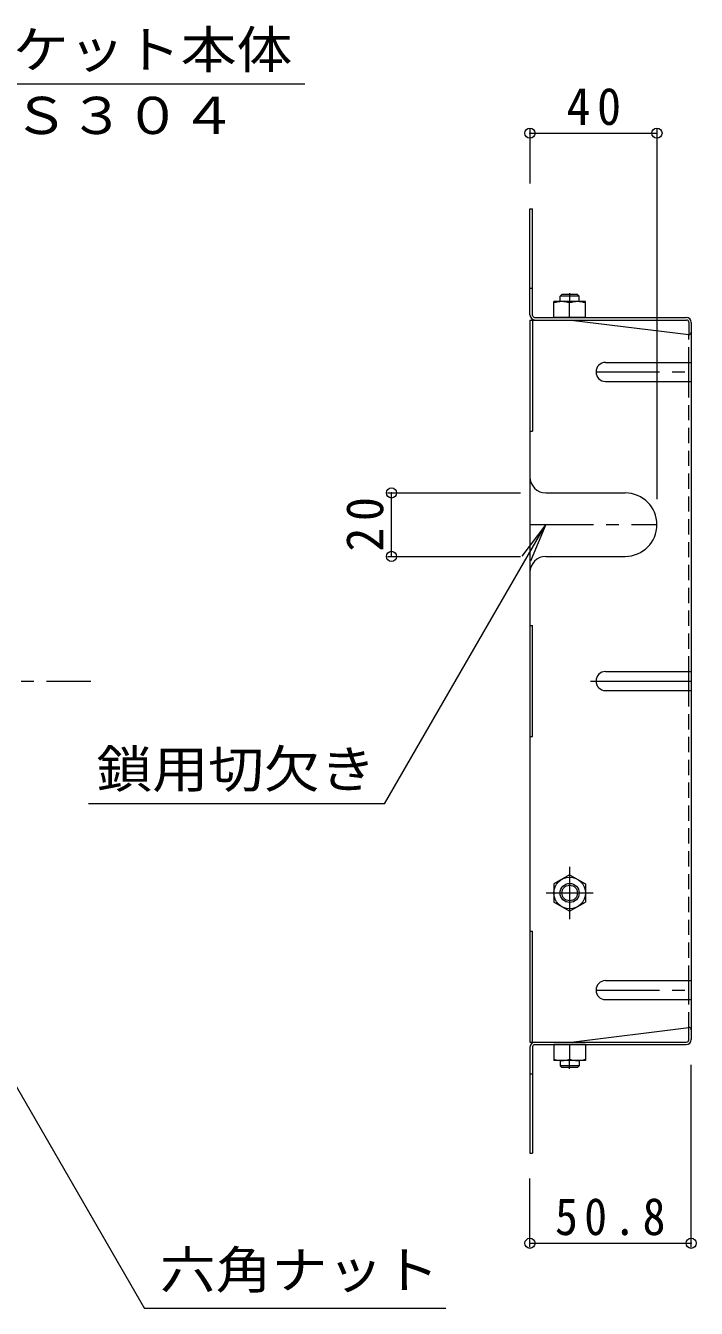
# Model space of a CAD drawing. Units: millimetres at full size, sheet at 1:4; details may follow other scales. Extents: x -1190 to 910, y -842 to 650.
# Drawn here: x 589 to 800.3, y 245.4 to 649.7 of the extents above; entities that cross this region are included whole.
import ezdxf
from ezdxf.enums import TextEntityAlignment as Align

# ---------------------------------------------------------------- set-up
doc = ezdxf.new("R2010")
doc.units = ezdxf.units.MM
doc.header["$LTSCALE"] = 4
doc.header["$PDMODE"] = 32
doc.header["$PDSIZE"] = 3.2
for name, pattern in [('CHAIN1', [8, 5, -1, 1, -1]), ('CHAIN2', [12, 9, -1, 1, -1]), ('DASHED1', [1.8, 1.2, -0.6])]:
    doc.linetypes.add(name, pattern=pattern)
for name, color, linetype, lineweight in [('A-1_躯体', 3, 'Continuous', 9), ('A-4_その他', 7, 'Continuous', 9), ('A-5_文字', 7, 'Continuous', 9), ('A-7_ハッチ', 2, 'Continuous', 9), ('A-8_記号', 2, 'Continuous', 9), ('A-B_ﾊｯﾁ', 2, 'Continuous', 9)]:
    doc.layers.add(name, color=color, linetype=linetype, lineweight=lineweight)
doc.styles.add('ＭＳ ゴシック', font='')
doc.styles.get('ＭＳ ゴシック').set_extended_font_data('MS Gothic')

msp = doc.modelspace()

# ---------------------------------------------------------------- linework, layer by layer
at = {"layer": 'A-1_躯体'}
for p, q in [((757.391, 564.462), (757.891, 564.962)), ((757.391, 562.762), (757.391, 564.462)), ((763.391, 564.462), (757.391, 564.462)), ((762.891, 564.962), (757.891, 564.962)), ((763.391, 564.462), (762.891, 564.962)), ((763.391, 562.762), (763.391, 564.462)), ((757.391, 323.562), (757.391, 321.862)), ((763.391, 323.562), (763.391, 321.862)), ((757.391, 321.862), (757.891, 321.362)), ((763.391, 321.862), (757.391, 321.862)), ((762.891, 321.362), (757.891, 321.362)), ((763.391, 321.862), (762.891, 321.362))]:
    msp.add_line(p, q, dxfattribs=at)
at = {"layer": 'A-4_その他'}
for p, q in [((747.891, 617.078), (747.891, 599.966)), ((747.891, 615.878), (787.891, 615.878)), ((787.891, 617.078), (787.891, 500.458)), ((703.052, 502.458), (744.891, 502.458)), ((704.252, 482.458), (704.252, 502.458)), ((703.052, 482.458), (744.891, 482.458)), ((798.691, 264.735), (798.691, 322.159)), ((747.891, 264.735), (747.891, 286.359)), ((747.891, 265.935), (798.691, 265.935))]:
    msp.add_line(p, q, dxfattribs=at)
for p in [(747.891, 615.878), (787.891, 615.878), (704.252, 502.458), (704.252, 482.458), (747.891, 265.935), (798.691, 265.935)]:
    msp.add_point(p, dxfattribs=at)
at = {"layer": 'A-5_文字'}
for p, q in [((702.104, 404.492), (752.891, 492.458)), ((752.891, 492.458), (745.282, 482.541)), ((752.891, 492.458), (748.108, 480.91)), ((702.104, 404.492), (608.871, 404.492)), ((554.16, 370.609), (626.431, 245.429)), ((721.381, 245.429), (626.431, 245.429))]:
    msp.add_line(p, q, dxfattribs=at)
msp.add_lwpolyline([(676.939, 631.306), (544.733, 631.306), (505.392, 591.966), (515.309, 599.575)], dxfattribs=at)
at = {"layer": 'A-7_ハッチ'}
for p, q in [((747.891, 591.966), (748.691, 591.966)), ((747.891, 558.566), (747.891, 591.966)), ((748.691, 558.432), (748.691, 591.966)), ((747.891, 566.966), (748.691, 566.966)), ((747.891, 556.966), (747.891, 329.359)), ((747.891, 556.966), (797.225, 556.966)), ((748.691, 556.966), (748.691, 521.961)), ((749.358, 557.766), (797.091, 557.766)), ((760.891, 556.962), (797.891, 552.35)), ((797.891, 556.299), (797.891, 552.35)), ((798.691, 556.166), (798.691, 330.159)), ((747.891, 521.961), (748.691, 521.961)), ((747.891, 460.666), (748.691, 460.666)), ((748.691, 425.665), (748.691, 460.666)), ((747.891, 425.665), (748.691, 425.665)), ((747.891, 364.363), (748.691, 364.363)), ((748.691, 329.359), (748.691, 364.363)), ((760.891, 329.362), (797.891, 333.974)), ((797.891, 330.025), (797.891, 333.974)), ((747.891, 329.359), (797.225, 329.359)), ((747.891, 327.759), (747.891, 294.359)), ((748.691, 327.892), (748.691, 294.359)), ((749.358, 328.559), (797.091, 328.559)), ((747.891, 319.359), (748.691, 319.359)), ((747.891, 294.359), (748.691, 294.359))]:
    msp.add_line(p, q, dxfattribs=at)
at = {"layer": 'A-7_ハッチ', "linetype": 'DASHED1'}
for p, q in [((797.891, 543.591), (797.891, 552.35)), ((797.891, 446.162), (797.891, 537.591)), ((797.891, 348.735), (797.891, 440.162)), ((797.891, 333.974), (797.891, 342.735))]:
    msp.add_line(p, q, dxfattribs=at)
at = {"layer": 'A-7_ハッチ', "linetype": 'CHAIN2'}
msp.add_line((259.593, 443.162), (609.593, 443.162), dxfattribs=at)
at = {"layer": 'A-7_ハッチ'}
for centre, radius, start, end in [((749.491, 558.566), 1.6, 180, 270), ((749.358, 558.432), 0.667, 180, 270), ((797.091, 556.166), 1.6, 0, 90), ((797.225, 556.299), 0.667, 0, 90), ((797.891, 553.15), 0.8, 270, 0), ((797.891, 333.174), 0.8, 0, 90), ((749.491, 327.759), 1.6, 90, 180), ((749.358, 327.892), 0.667, 90, 180), ((797.091, 330.159), 1.6, 270, 0), ((797.225, 330.025), 0.667, 270, 0)]:
    msp.add_arc(centre, radius, start, end, dxfattribs=at)
at = {"layer": 'A-8_記号'}
for p, q in [((771.691, 543.591), (798.691, 543.591)), ((797.891, 537.591), (797.891, 543.591)), ((771.691, 537.591), (798.691, 537.591)), ((752.891, 502.458), (777.891, 502.458)), ((752.891, 482.458), (777.891, 482.458)), ((771.691, 446.162), (798.691, 446.162)), ((797.891, 440.162), (797.891, 446.162)), ((771.691, 440.162), (798.691, 440.162)), ((771.691, 348.735), (798.691, 348.735)), ((797.891, 342.735), (797.891, 348.735)), ((771.691, 342.735), (798.691, 342.735))]:
    msp.add_line(p, q, dxfattribs=at)
at = {"layer": 'A-8_記号', "linetype": 'CHAIN1'}
for p, q in [((768.691, 540.591), (798.691, 540.591)), ((747.891, 492.458), (787.891, 492.458)), ((768.691, 345.735), (798.691, 345.735))]:
    msp.add_line(p, q, dxfattribs=at)
at = {"layer": 'A-8_記号', "linetype": 'CHAIN2'}
msp.add_line((767.004, 443.163), (798.691, 443.163), dxfattribs=at)
at = {"layer": 'A-8_記号'}
for centre, radius, start, end in [((771.691, 540.591), 3, 90, 270), ((752.891, 507.458), 5, 180, 270), ((777.891, 492.458), 10, 270, 90), ((752.891, 477.458), 5, 90, 180), ((771.691, 443.162), 3, 90, 270), ((771.691, 345.735), 3, 90, 270)]:
    msp.add_arc(centre, radius, start, end, dxfattribs=at)
at = {"layer": 'A-B_ﾊｯﾁ'}
for p, q in [((765.392, 562.762), (755.391, 562.762)), ((755.391, 557.762), (755.391, 562.762)), ((760.391, 557.762), (760.391, 562.329)), ((765.392, 557.762), (765.392, 562.762)), ((765.392, 557.762), (755.391, 557.762)), ((760.391, 382.109), (755.391, 379.222)), ((760.391, 382.109), (765.392, 379.222)), ((755.391, 379.222), (755.391, 373.495)), ((765.392, 379.222), (765.392, 373.495)), ((760.391, 370.609), (755.391, 373.495)), ((760.391, 370.609), (765.392, 373.495)), ((755.391, 328.562), (755.391, 323.562)), ((765.392, 328.562), (755.391, 328.562)), ((760.391, 328.562), (760.391, 323.995)), ((765.392, 328.562), (765.392, 323.562)), ((765.392, 323.562), (755.391, 323.562))]:
    msp.add_line(p, q, dxfattribs=at)
at = {"layer": 'A-B_ﾊｯﾁ', "linetype": 'CHAIN1'}
for p, q in [((760.391, 565.449), (760.391, 562.387)), ((760.391, 384.613), (760.391, 368.105)), ((753.011, 376.359), (767.771, 376.359)), ((760.391, 320.876), (760.391, 323.937))]:
    msp.add_line(p, q, dxfattribs=at)
at = {"layer": 'A-B_ﾊｯﾁ'}
for radius in [5, 3, 2.458]:
    msp.add_circle((760.391, 376.359), radius, dxfattribs=at)
for centre, start, end in [((757.891, 555.329), 70.34633, 109.65366), ((762.891, 555.329), 70.34633, 109.65366), ((757.891, 330.995), 250.34634, 289.65367), ((762.891, 330.995), 250.34634, 289.65367)]:
    msp.add_arc(centre, 7.433, start, end, dxfattribs=at)

# ---------------------------------------------------------------- texts
at = {"layer": 'A-4_その他', "color": 2, "char_height": 11.73, "attachment_point": 7, "style": 'ＭＳ ゴシック'}
for s, insert in [('\\T1.27;\\W0.95;40', (759.391, 618.278)), ('\\T1.28;\\W0.9;50.8', (755.791, 268.335))]:
    msp.add_mtext(s, dxfattribs=dict(at, insert=insert))
at = {"layer": 'A-4_その他', "color": 2, "insert": (701.852, 483.958), "char_height": 11.73, "attachment_point": 7, "rotation": 90, "style": 'ＭＳ ゴシック'}
msp.add_mtext('\\T1.27;\\W0.95;20', dxfattribs=at)
at = {"layer": 'A-5_文字', "color": 2, "style": 'ＭＳ ゴシック', "width": 1.1}
for s, p in [('バスケット本体', (549.858, 632.806)), ('ＳＵＳ３０４', (549.858, 612.066)), ('鎖用切欠き', (611.319, 405.992)), ('六角ナット', (631.286, 248.163))]:
    msp.add_text(s, height=11.73, dxfattribs=at).set_placement(p, align=Align.BOTTOM_LEFT)

doc.saveas('drawing.dxf')
